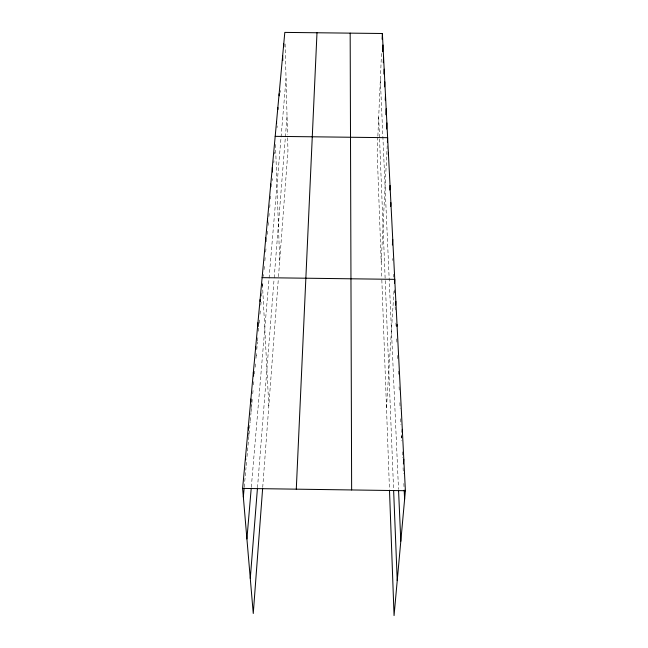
<?xml version="1.0" encoding="UTF-8"?>
<svg xmlns="http://www.w3.org/2000/svg" width="648" height="648" viewBox="0 0 648 648"><rect width="100%" height="100%" fill="white"/><g stroke="black" fill="none" stroke-linecap="round" stroke-linejoin="round"><path stroke-width="0.49" stroke-dasharray="3.24 2.43" d="M377.825 136.971L377.168 151.745L381.769 278.024M377.865 135.983L381.518 52.998M381.186 262.059L387.204 145.816M386.483 407.568L394.073 289.842M262.715 487.353L278.284 279.604M278.502 276.696L287.955 150.668L287.558 135.886M257.491 487.742L274.104 278.834M274.177 277.854L285.314 137.854M285.387 136.89L287.04 116.178M401.598 437.918L401.752 436.015M251.311 487.215L280.989 138M281.078 137.028L286.043 78.619M244.231 487.094L246.021 467.475M246.2 465.515L246.645 460.566M247.01 456.605L250.193 421.71M250.282 420.706L251.019 412.655M251.108 411.65L251.837 403.664M251.934 402.675L252.38 397.718M252.744 393.757L253.198 388.8M253.554 384.839L253.919 380.878M254.543 374.034L254.81 371.093M255.166 367.181L255.612 362.297M255.968 358.385L256.414 353.508M256.77 349.637L257.475 341.893M257.564 340.921L258.009 336.085M258.447 331.241L258.811 327.232M259.176 323.214L259.637 318.2M260.002 314.191L260.366 310.181M260.828 305.176L261.095 302.171M261.646 296.168L262.011 292.167M262.562 286.165L262.829 283.249M263.444 276.445L263.623 274.501M264.068 269.641L264.425 265.753M264.87 260.861L265.226 256.956M265.672 252.072L266.028 248.16M267.284 234.382L267.64 230.437M268.094 225.488L268.369 222.491M268.912 216.505L269.187 213.508M269.73 207.603L269.989 204.728M270.516 198.985L270.775 196.109M272.192 180.59L272.371 178.637M273.812 162.778L273.999 160.785M274.614 154.046L274.784 152.134M277.004 127.826L277.182 125.931M280.244 92.356L280.414 90.469M248.694 432.945L248.905 435.796M251.343 405.713L251.481 407.624M256.122 353.541L256.235 355.444M262.464 284.269L268.815 405.964M392.761 258.576L392.858 260.536M393.53 274.217L393.676 277.142M394.3 289.875L394.454 292.88M395.142 306.925L395.288 309.93M395.936 323.004L396.082 326.025M396.722 338.888L396.908 342.768M397.532 355.396L397.726 359.292M398.301 371.069L398.496 374.99M399.079 386.807L399.322 391.781M399.865 402.708L400.156 408.669M400.658 418.746L400.95 424.796M401.452 434.889L401.744 440.899M402.286 451.826L402.578 457.788M403.072 467.718L403.356 473.623M403.842 483.465L404.133 489.362M380.344 79.712L398.512 489.305M378.691 117.264L379.517 138.016M379.558 138.98L393.595 489.677M381.842 279.968L389.456 489.151M275.489 144.472L279.701 260.763M285.12 43.991L287.534 134.906"/><path stroke-width="0.97" d="M382.126 39.22L382.377 33.502L284.812 32.4L242.611 488.406L253.263 613.494L262.643 488.365M296.29 489.167L316.994 32.765M382.66 51.727L382.96 44.995M383.292 62.694L383.559 56.878M383.948 74.058L384.175 69.174M384.58 86.832L384.815 81.907M385.236 100.067L385.479 95.102M385.868 114.777L386.168 108.775M386.573 129.009L386.88 122.966M387.391 142.204L387.626 137.692L275.189 136.347M388.298 154.815L388.395 152.993M389.772 190.05L390.023 185.45M390.679 206.388L390.898 202.678M392.396 244.993L392.737 239.371M394.511 283.136L394.754 279.353L262.116 277.652M395.612 305.184L395.863 301.393M396.892 326.398L397.022 324.494M250.274 578.429L257.41 488.722M402.068 432.208L402.303 429.349M246.912 538.958L251.23 488.195M403.396 463.928L403.801 459.189M243.332 496.903L244.142 488.074M382.377 33.502L405.389 490.714L394.057 615.6L389.497 490.163M242.611 488.406L405.389 490.714M245.519 456.97L245.746 459.821M248.273 427.226L248.484 430.086M250.881 399.03L251.084 401.898M253.36 372.284L253.603 376.099M255.709 346.858L255.83 348.77M257.953 322.672L258.171 326.479M260.083 299.627L260.188 301.523M404.182 490.35L404.619 499.203M265.81 237.767L265.98 241.518M398.552 490.285L400.812 541.185M267.535 219.089L267.665 221.883M270.783 183.992L270.896 186.754M393.636 490.658L397.232 580.6M272.314 167.476L272.492 172.052M276.55 121.654L276.623 123.671M279.126 93.855L279.191 95.847M277.862 107.503L277.927 109.504M282.658 55.72L282.795 60.572M283.751 43.87L283.832 46.753M350.171 33.137L351.637 489.953"/></g></svg>
